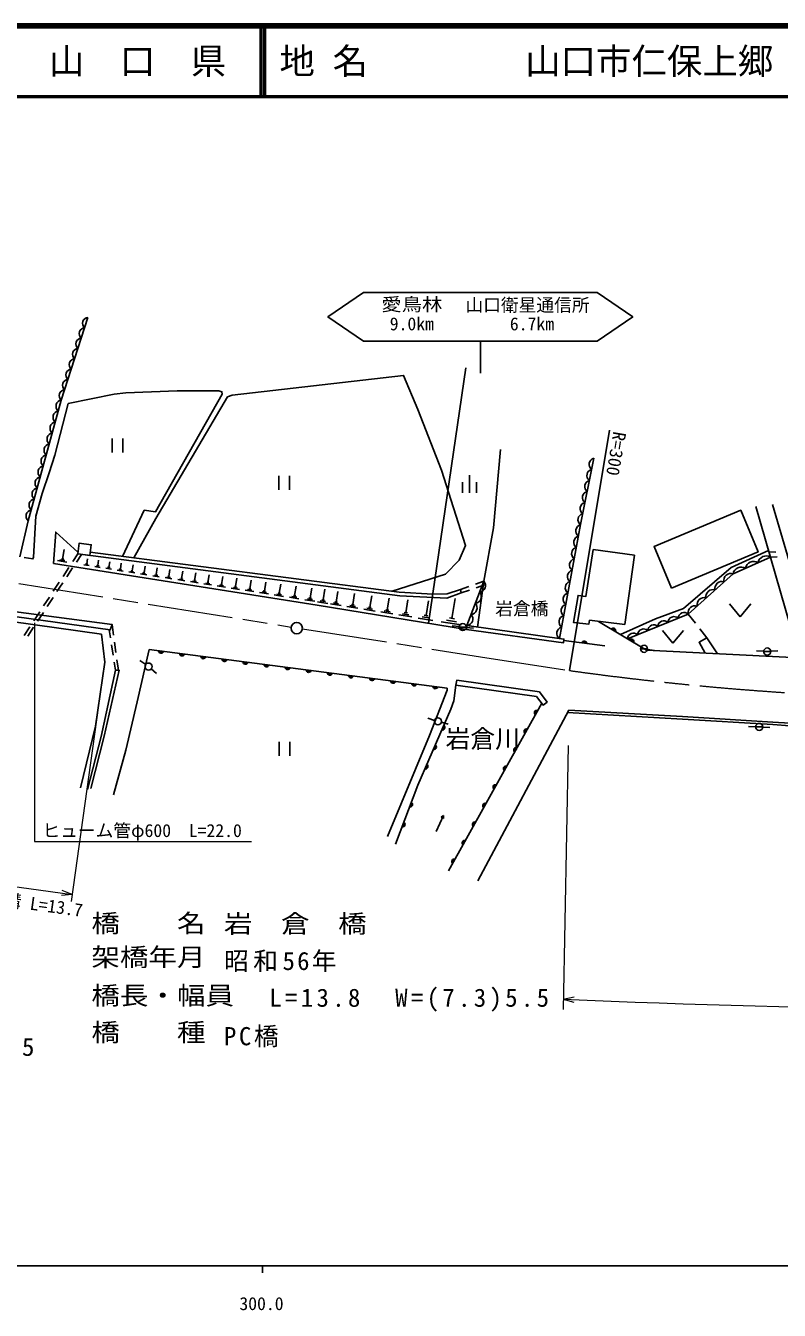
# Model space of a CAD drawing. Units: millimetres, scale not verified. Extents: x 40000 to 680000, y 20000 to 380000.
# Drawn here: x 334593 to 440877, y 198715 to 380000 of the extents above; entities that cross this region are included whole.
import ezdxf
from ezdxf.enums import TextEntityAlignment as Align

# ---------------------------------------------------------------- set-up
doc = ezdxf.new("R2010")
doc.units = ezdxf.units.MM
doc.header["$LTSCALE"] = 1000
doc.linetypes.add('CHAIN', pattern=[18.5, 12, -1.5, 3.5, -1.5])
for name, color, linetype, lineweight in [('M-BGD', 7, 'Continuous', 25), ('M-BGD-EXST', 7, 'Continuous', 25), ('M-BMK', 2, 'CHAIN', 13), ('M-BMK-HTXT', 7, 'Continuous', 13), ('M-BMK-SRVR', 3, 'Continuous', 25), ('M-STR-HTXT', 7, 'Continuous', 13), ('M-STR-STR1', 1, 'Continuous', 25), ('M-STR-STRC', 7, 'Continuous', 25), ('M-TTL', 2, 'Continuous', 140), ('M-TTL-BAND', 7, 'Continuous', 25), ('M-TTL-LINE', 7, 'Continuous', 50)]:
    doc.layers.add(name, color=color, linetype=linetype, lineweight=lineweight)
doc.layers.add('M-TTL-TXT', color=7, linetype='Continuous')
doc.styles.add('ＭＳ ゴシック', font='')
doc.styles.get('ＭＳ ゴシック').set_extended_font_data('MS Gothic')

msp = doc.modelspace()

# ---------------------------------------------------------------- linework, layer by layer
at = {"layer": 'M-BGD'}
for p, q in [((346789, 321757), (346789, 319757)), ((348289, 321757), (348289, 319757)), ((370296, 316489), (370296, 314489)), ((371796, 316489), (371796, 314489)), ((396187, 315577), (396187, 314077)), ((397187, 316577), (397187, 314077)), ((398187, 315577), (398187, 314077)), ((439897, 312430), (446285, 290727)), ((334941, 310112), (333751, 305041)), ((340093, 304517), (339424, 304623)), ((339952, 304711), (339618, 304764)), ((339785, 304737), (339996, 306075)), ((341231, 304379), (341932, 305446)), ((341748, 304311), (342449, 305379)), ((343197, 304040), (343311, 304763)), ((344744, 303805), (344864, 304560)), ((439428, 305734), (440403, 305721)), ((439634, 305012), (440590, 305059)), ((340401, 304297), (339063, 304508)), ((339860, 302289), (340683, 303543)), ((340376, 302222), (341199, 303475)), ((343530, 303803), (342808, 303917)), ((343378, 304012), (343017, 304069)), ((345092, 303556), (344337, 303676)), ((344933, 303775), (344556, 303835)), ((346689, 303304), (345900, 303429)), ((346523, 303533), (346128, 303595)), ((346326, 303564), (346450, 304353)), ((348322, 303046), (347497, 303176)), ((348132, 303182), (347719, 303247)), ((348045, 303301), (347839, 303334)), ((347942, 303317), (348072, 304142)), ((349990, 302783), (349130, 302918)), ((349792, 302924), (349362, 302992)), ((349701, 303049), (349486, 303083)), ((349594, 303066), (349730, 303926)), ((351394, 302791), (351170, 302826)), ((351282, 302808), (351424, 303705)), ((353008, 302545), (353156, 303479)), ((354772, 302276), (354926, 303249)), ((356575, 302002), (356735, 303013)), ((358418, 301721), (358584, 302772)), ((338488, 300199), (339311, 301453)), ((339004, 300132), (339827, 301386)), ((351695, 302513), (350798, 302655)), ((351489, 302661), (351040, 302732)), ((353438, 302238), (352504, 302385)), ((353223, 302392), (352756, 302465)), ((353125, 302527), (352891, 302564)), ((355220, 301957), (354247, 302110)), ((354996, 302116), (354510, 302193)), ((354893, 302257), (354650, 302296)), ((357041, 301669), (356029, 301829)), ((356808, 301835), (356302, 301915)), ((356701, 301982), (356449, 302022)), ((358902, 301375), (357851, 301541)), ((358660, 301548), (358134, 301631)), ((358549, 301700), (358286, 301741)), ((360804, 301074), (359712, 301247)), ((360553, 301254), (360007, 301340)), ((360438, 301412), (360165, 301455)), ((360301, 301434), (360474, 302525)), ((362748, 300767), (361615, 300946)), ((362487, 300954), (361921, 301043)), ((362368, 301118), (362085, 301163)), ((362227, 301140), (362406, 302274)), ((364194, 300840), (364380, 302016)), ((366206, 300534), (366398, 301753)), ((368261, 300220), (368461, 301484)), ((370363, 299900), (370569, 301209)), ((396826, 295332), (399220, 301614)), ((398037, 301200), (399220, 301614)), ((398122, 300692), (399305, 301106)), ((337116, 298109), (337939, 299363)), ((337632, 298042), (338455, 299296)), ((364736, 300453), (363560, 300639)), ((364465, 300647), (363877, 300740)), ((364341, 300817), (364047, 300864)), ((366767, 300133), (365548, 300325)), ((366486, 300333), (365877, 300429)), ((366358, 300510), (366053, 300558)), ((368843, 299805), (367580, 300004)), ((368552, 300013), (367920, 300112)), ((368419, 300195), (368103, 300245)), ((370966, 299469), (369656, 299676)), ((370664, 299685), (370009, 299788)), ((370526, 299874), (370199, 299926)), ((373135, 299127), (371779, 299341)), ((372822, 299350), (372145, 299457)), ((372680, 299546), (372341, 299600)), ((372510, 299573), (372724, 300929)), ((374881, 299211), (374530, 299266)), ((374705, 299238), (374927, 300641)), ((376540, 298968), (376782, 300459)), ((378388, 298668), (378629, 300159)), ((380729, 298303), (380980, 299852)), ((383130, 297929), (383391, 299538)), ((385593, 297545), (385864, 299216)), ((394711, 296359), (395168, 299178)), ((395911, 300455), (397094, 300870)), ((395996, 299947), (395911, 300455)), ((395996, 299947), (397178, 300361)), ((375352, 298777), (373949, 298998)), ((375029, 299007), (374327, 299118)), ((377225, 298475), (375734, 298717)), ((376882, 298721), (376137, 298842)), ((376726, 298938), (376354, 298998)), ((379072, 298175), (377582, 298417)), ((378730, 298422), (377985, 298542)), ((378574, 298638), (378201, 298699)), ((381440, 297790), (379891, 298042)), ((381085, 298047), (380310, 298173)), ((380922, 298272), (380535, 298335)), ((383869, 297396), (382260, 297657)), ((383500, 297663), (382695, 297793)), ((383331, 297896), (382929, 297962)), ((385977, 297268), (385141, 297404)), ((385802, 297511), (385384, 297579)), ((388202, 297158), (388497, 298972)), ((391073, 296758), (391409, 298828)), ((433865, 298394), (435365, 296594)), ((435365, 296594), (436865, 298394)), ((335744, 296019), (336567, 297273)), ((336260, 295952), (337083, 297206)), ((346782, 295504), (346985, 294001)), ((386360, 296992), (384690, 297263)), ((389036, 296558), (387222, 296852)), ((388619, 296858), (387712, 297005)), ((388429, 297121), (387975, 297195)), ((392024, 296072), (389953, 296409)), ((391548, 296415), (390513, 296583)), ((391331, 296716), (390814, 296800)), ((396006, 295426), (393187, 295884)), ((395358, 295893), (393949, 296122)), ((395063, 296302), (394359, 296417)), ((422142, 291863), (415400, 295938)), ((428036, 296958), (429042, 295674)), ((334372, 293929), (335195, 295183)), ((334888, 293862), (335711, 295116)), ((346540, 293623), (346364, 294756)), ((424381, 294665), (425881, 292865)), ((425881, 292865), (427381, 294665)), ((429658, 294887), (430664, 293602)), ((346923, 291152), (346693, 292634)), ((347119, 293010), (347320, 291524)), ((351999, 291953), (394037, 286516)), ((416261, 292464), (410485, 293249)), ((347251, 289030), (347076, 290164)), ((347454, 290533), (347658, 289030)), ((422142, 291863), (442716, 290840)), ((407377, 284387), (394238, 260728)), ((398362, 259338), (411209, 283430)), ((370357, 278939), (370357, 276939)), ((371857, 278939), (371857, 276939)), ((392506, 266266), (393518, 268553)), ((393194, 268286), (393518, 268553)), ((393518, 268553), (393537, 268134)), ((393537, 268134), (393194, 268286))]:
    msp.add_line(p, q, dxfattribs=at)
for points in [[(343364, 338829), (339599, 327169), (334941, 310112)], [(386287, 300203), (393806, 302601), (395744, 304571), (396624, 306652), (393227, 317276), (389912, 325850), (387895, 330641), (363722, 327867), (363073, 327615), (352927, 310448), (349850, 304896)], [(348266, 305100), (351306, 311626), (352919, 311398), (362311, 327992), (362275, 328334), (361820, 328469), (361322, 328476), (355975, 328481), (348695, 328192), (347051, 328000), (340589, 326677)], [(334382, 304945), (335602, 304759), (335688, 305010), (336038, 310782), (336920, 313998), (337886, 316894), (338678, 319381), (340589, 326677)], [(398291, 295128), (399220, 301614), (400562, 309158), (401565, 320196)], [(414728, 318946), (412827, 309585), (409868, 293521)], [(442716, 290840), (443096, 292898), (437591, 312158)], [(341967, 305711), (338837, 308537), (338533, 304086)], [(341932, 305446), (387350, 299526), (393968, 299200), (395996, 299947)], [(395911, 300455), (394046, 299820), (392012, 299779), (387265, 300077), (343706, 305687)], [(418470, 294082), (423403, 296275), (427358, 297731), (434099, 303535), (439369, 305937)], [(439634, 305012), (434354, 302646), (428036, 296958), (419475, 293475)], [(338533, 304086), (375716, 298213), (396752, 294798)], [(332871, 297311), (346782, 295504), (346515, 294735), (331302, 296853)], [(328823, 288380), (331075, 287726), (332574, 295905), (345265, 294124), (345737, 290184), (344428, 281141), (342310, 272460)], [(351999, 291953), (350301, 284579), (348716, 277766), (346990, 271442)], [(432166, 291365), (430664, 293602), (429569, 292997), (430427, 291451)], [(343310, 272220), (345213, 279707), (347251, 289030), (347760, 289030), (345640, 279718), (343781, 272331)], [(385624, 265601), (391549, 279842), (394040, 286214), (394037, 286516)], [(386750, 264513), (389883, 272833), (394530, 283540), (394984, 284736), (395278, 286930)], [(411019, 283073), (427221, 282129), (439956, 281361), (442373, 281200), (445379, 281136), (458200, 281088), (484449, 281088), (518090, 280735)], [(411209, 283430), (427242, 282496), (439980, 281727), (442389, 281567), (445383, 281503), (458200, 281455), (484451, 281455), (518094, 281102)]]:
    msp.add_lwpolyline(points, dxfattribs=at)
for points in [[(425678, 300636), (437894, 305728), (435440, 311616), (423224, 306525)], [(343645, 305223), (341932, 305446), (342130, 306963), (343843, 306740)], [(420470, 305262), (419077, 295511), (414114, 296087), (414002, 295543), (411872, 295767), (412496, 299594), (413569, 299434), (414626, 306078)]]:
    msp.add_lwpolyline(points, close=True, dxfattribs=at)
for centre, radius, start, end in [((342978, 336539), 836, 95.82317, 228.38419), ((343449, 337997), 836, 95.82317, 228.38419), ((342508, 335082), 836, 95.82317, 228.38419), ((342037, 333624), 836, 95.82317, 228.38419), ((341566, 332167), 836, 95.82317, 228.38419), ((340625, 329252), 836, 95.82317, 228.38419), ((341096, 330709), 836, 95.82317, 228.38419), ((340154, 327794), 836, 95.82317, 228.38419), ((339769, 326289), 896, 100.95138, 228.50056), ((339346, 324739), 896, 100.95138, 228.50056), ((338922, 323188), 896, 100.95138, 228.50056), ((338075, 320087), 896, 100.95138, 228.50056), ((338499, 321637), 896, 100.95138, 228.50056), ((337652, 318536), 896, 100.95138, 228.50056), ((337228, 316986), 896, 100.95138, 228.50056), ((414629, 316529), 884, 104.25072, 232.78968), ((414946, 318090), 884, 104.25072, 232.78968), ((336805, 315435), 896, 100.95138, 228.50056), ((414312, 314969), 884, 104.25072, 232.78968), ((336381, 313884), 896, 100.95138, 228.50056), ((413995, 313409), 884, 104.25072, 232.78968), ((335958, 312334), 896, 100.95138, 228.50056), ((413678, 311849), 884, 104.25072, 232.78968), ((335535, 310783), 896, 100.95138, 228.50056), ((413362, 310289), 884, 104.25072, 232.78968), ((413089, 308706), 917, 106.61347, 232.51313), ((412498, 305494), 917, 106.61347, 232.51313), ((412794, 307100), 917, 106.61347, 232.51313), ((412202, 303887), 917, 106.61347, 232.51313), ((439032, 303997), 1180, 59.3201, 168.94613), ((411906, 302281), 917, 106.61347, 232.51313), ((435512, 302420), 1180, 59.3201, 168.94613), ((437272, 303209), 1180, 59.3201, 168.94613), ((398494, 300992), 956, 277.64135, 40.64055), ((411610, 300674), 917, 106.61347, 232.51313), ((432775, 300589), 973, 71.07256, 192.92192), ((434038, 301726), 973, 71.07256, 192.92192), ((397896, 299421), 956, 277.64135, 40.64055), ((411314, 299068), 917, 106.61347, 232.51313), ((430248, 298313), 973, 71.07256, 192.92192), ((431511, 299451), 973, 71.07256, 192.92192), ((397297, 297850), 956, 277.64135, 40.64055), ((411018, 297461), 917, 106.61347, 232.51313), ((428984, 297176), 973, 71.07256, 192.92192), ((396699, 296280), 956, 277.64135, 40.64055), ((410722, 295855), 917, 106.61347, 232.51313), ((424598, 295189), 843, 46.16012, 178.12254), ((426025, 295769), 843, 46.16012, 178.12254), ((427452, 296350), 843, 46.16012, 178.12254), ((410426, 294248), 917, 106.61347, 232.51313), ((417459, 294630), 354, 337.64995, 140.05513), ((417459, 294630), 283, 339.87399, 137.83109), ((417459, 294630), 212, 343.62031, 134.08476), ((417459, 294630), 142, 351.33204, 126.37303), ((417459, 294630), 100, 1.64971, 116.05537), ((420318, 293447), 843, 46.16012, 178.12254), ((421745, 294028), 843, 46.16012, 178.12254), ((423171, 294608), 843, 46.16012, 178.12254), ((413366, 292803), 354, 1.0548, 163.45998), ((413366, 292803), 283, 3.27884, 161.23594), ((413366, 292803), 212, 7.02516, 157.48961), ((413366, 292803), 142, 14.73689, 149.77788), ((413366, 292803), 100, 25.05456, 139.46022), ((420026, 293078), 354, 337.64995, 140.05513), ((420026, 293078), 283, 339.87399, 137.83109), ((420026, 293078), 212, 343.62031, 134.08476), ((420026, 293078), 142, 351.33204, 126.37303), ((420026, 293078), 100, 1.64971, 116.05537), ((353686, 291790), 354, 181.42835, 343.83353), ((353686, 291790), 283, 183.65239, 341.60949), ((353686, 291790), 212, 187.39872, 337.86316), ((353686, 291790), 142, 195.11045, 330.15143), ((353686, 291790), 100, 205.42811, 319.83377), ((356661, 291405), 354, 181.42835, 343.83353), ((356661, 291405), 283, 183.65239, 341.60949), ((356661, 291405), 212, 187.39872, 337.86316), ((356661, 291405), 142, 195.11045, 330.15143), ((356661, 291405), 100, 205.42811, 319.83377), ((359637, 291020), 354, 181.42835, 343.83353), ((359637, 291020), 283, 183.65239, 341.60949), ((359637, 291020), 212, 187.39872, 337.86316), ((359637, 291020), 142, 195.11045, 330.15143), ((359637, 291020), 100, 205.42811, 319.83377), ((362612, 290635), 354, 181.42835, 343.83353), ((362612, 290635), 283, 183.65239, 341.60949), ((362612, 290635), 212, 187.39872, 337.86316), ((362612, 290635), 142, 195.11045, 330.15143), ((362612, 290635), 100, 205.42811, 319.83377), ((365587, 290250), 354, 181.42835, 343.83353), ((365587, 290250), 283, 183.65239, 341.60949), ((365587, 290250), 212, 187.39872, 337.86316), ((365587, 290250), 142, 195.11045, 330.15143), ((365587, 290250), 100, 205.42811, 319.83377), ((368562, 289866), 354, 181.42835, 343.83353), ((368562, 289866), 283, 183.65239, 341.60949), ((368562, 289866), 212, 187.39872, 337.86316), ((368562, 289866), 142, 195.11045, 330.15143), ((368562, 289866), 100, 205.42811, 319.83377), ((371537, 289481), 354, 181.42835, 343.83353), ((371537, 289481), 283, 183.65239, 341.60949), ((371537, 289481), 212, 187.39872, 337.86316), ((371537, 289481), 142, 195.11045, 330.15143), ((371537, 289481), 100, 205.42811, 319.83377), ((374513, 289096), 354, 181.42835, 343.83353), ((374513, 289096), 283, 183.65239, 341.60949), ((374513, 289096), 212, 187.39872, 337.86316), ((374513, 289096), 142, 195.11045, 330.15143), ((374513, 289096), 100, 205.42811, 319.83377), ((377488, 288711), 354, 181.42835, 343.83353), ((377488, 288711), 283, 183.65239, 341.60949), ((377488, 288711), 212, 187.39872, 337.86316), ((377488, 288711), 142, 195.11045, 330.15143), ((377488, 288711), 100, 205.42811, 319.83377), ((380463, 288327), 354, 181.42835, 343.83353), ((380463, 288327), 283, 183.65239, 341.60949), ((380463, 288327), 212, 187.39872, 337.86316), ((380463, 288327), 142, 195.11045, 330.15143), ((380463, 288327), 100, 205.42811, 319.83377), ((383438, 287942), 354, 181.42835, 343.83353), ((383438, 287942), 283, 183.65239, 341.60949), ((383438, 287942), 212, 187.39872, 337.86316), ((383438, 287942), 142, 195.11045, 330.15143), ((383438, 287942), 100, 205.42811, 319.83377), ((386414, 287557), 354, 181.42835, 343.83353), ((386414, 287557), 283, 183.65239, 341.60949), ((386414, 287557), 212, 187.39872, 337.86316), ((386414, 287557), 142, 195.11045, 330.15143), ((386414, 287557), 100, 205.42811, 319.83377), ((389389, 287172), 354, 181.42835, 343.83353), ((389389, 287172), 283, 183.65239, 341.60949), ((389389, 287172), 212, 187.39872, 337.86316), ((389389, 287172), 142, 195.11045, 330.15143), ((389389, 287172), 100, 205.42811, 319.83377), ((392364, 286787), 354, 181.42835, 343.83353), ((392364, 286787), 283, 183.65239, 341.60949), ((392364, 286787), 212, 187.39872, 337.86316), ((392364, 286787), 142, 195.11045, 330.15143), ((392364, 286787), 100, 205.42811, 319.83377), ((406680, 283022), 354, 69.75266, 232.15783), ((406680, 283022), 283, 71.97669, 229.9338), ((406680, 283022), 212, 75.72302, 226.18747), ((406680, 283022), 142, 83.43475, 218.47574), ((406680, 283022), 100, 93.75241, 208.15808), ((393351, 280960), 354, 255.33567, 57.74084), ((393351, 280960), 283, 257.5597, 55.51681), ((393351, 280960), 212, 261.30603, 51.77048), ((393351, 280960), 142, 269.01776, 44.05875), ((393351, 280960), 100, 279.33542, 33.74109), ((405224, 280399), 354, 69.75266, 232.15783), ((405224, 280399), 283, 71.97669, 229.9338), ((405224, 280399), 212, 75.72302, 226.18747), ((405224, 280399), 142, 83.43475, 218.47574), ((405224, 280399), 100, 93.75241, 208.15808), ((392157, 278208), 354, 255.33567, 57.74084), ((392157, 278208), 283, 257.5597, 55.51681), ((392157, 278208), 212, 261.30603, 51.77048), ((392157, 278208), 142, 269.01776, 44.05875), ((392157, 278208), 100, 279.33542, 33.74109), ((403768, 277776), 354, 69.75266, 232.15783), ((403768, 277776), 283, 71.97669, 229.9338), ((403768, 277776), 212, 75.72302, 226.18747), ((403768, 277776), 142, 83.43475, 218.47574), ((403768, 277776), 100, 93.75241, 208.15808), ((390963, 275456), 354, 255.33567, 57.74084), ((390963, 275456), 283, 257.5597, 55.51681), ((390963, 275456), 212, 261.30603, 51.77048), ((390963, 275456), 142, 269.01776, 44.05875), ((390963, 275456), 100, 279.33542, 33.74109), ((402311, 275154), 354, 69.75266, 232.15783), ((402311, 275154), 283, 71.97669, 229.9338), ((402311, 275154), 212, 75.72302, 226.18747), ((402311, 275154), 142, 83.43475, 218.47574), ((402311, 275154), 100, 93.75241, 208.15808), ((400855, 272531), 354, 69.75266, 232.15783), ((400855, 272531), 283, 71.97669, 229.9338), ((400855, 272531), 212, 75.72302, 226.18747), ((400855, 272531), 142, 83.43475, 218.47574), ((400855, 272531), 100, 93.75241, 208.15808), ((388794, 270096), 354, 258.15934, 60.56452), ((388794, 270096), 283, 260.38338, 58.34048), ((388794, 270096), 212, 264.12971, 54.59415), ((388794, 270096), 142, 271.84144, 46.88242), ((388794, 270096), 100, 282.1591, 36.56476), ((399398, 269908), 354, 69.75266, 232.15783), ((399398, 269908), 283, 71.97669, 229.9338), ((399398, 269908), 212, 75.72302, 226.18747), ((399398, 269908), 142, 83.43475, 218.47574), ((399398, 269908), 100, 93.75241, 208.15808), ((387737, 267288), 354, 258.15934, 60.56452), ((387737, 267288), 283, 260.38338, 58.34048), ((387737, 267288), 212, 264.12971, 54.59415), ((387737, 267288), 142, 271.84144, 46.88242), ((387737, 267288), 100, 282.1591, 36.56476), ((397942, 267286), 354, 69.75266, 232.15783), ((397942, 267286), 283, 71.97669, 229.9338), ((397942, 267286), 212, 75.72302, 226.18747), ((397942, 267286), 142, 83.43475, 218.47574), ((397942, 267286), 100, 93.75241, 208.15808), ((396485, 264663), 354, 69.75266, 232.15783), ((396485, 264663), 283, 71.97669, 229.9338), ((396485, 264663), 212, 75.72302, 226.18747), ((396485, 264663), 142, 83.43475, 218.47574), ((396485, 264663), 100, 93.75241, 208.15808), ((395029, 262040), 354, 69.75266, 232.15783), ((395029, 262040), 283, 71.97669, 229.9338), ((395029, 262040), 212, 75.72302, 226.18747), ((395029, 262040), 142, 83.43475, 218.47574), ((395029, 262040), 100, 93.75241, 208.15808)]:
    msp.add_arc(centre, radius, start, end, dxfattribs=at)
at = {"layer": 'M-BGD-EXST'}
for p, q in [((395739, 295199), (394748, 295328)), ((395735, 295134), (396735, 295134)), ((396733, 295085), (397728, 294986)), ((421304, 292067), (422304, 292067)), ((422298, 291991), (423287, 291839)), ((351512, 289839), (350688, 290406)), ((438677, 291719), (437680, 291793)), ((438676, 291682), (439676, 291682)), ((439675, 291710), (440674, 291767)), ((352300, 289225), (353050, 288564)), ((392256, 281971), (391299, 282259)), ((393217, 281693), (394180, 281425)), ((437547, 281063), (436547, 281097)), ((437546, 281046), (438546, 281046)), ((438545, 281014), (439543, 280951))]:
    msp.add_line(p, q, dxfattribs=at)
for centre in [(396235, 295134), (421804, 292067), (439176, 291682), (351925, 289556), (392735, 281827), (438046, 281046)]:
    msp.add_circle(centre, 500, dxfattribs=at)
at = {"layer": 'M-BMK'}
msp.add_line((315341, 304222), (372036, 295135), dxfattribs=at)
msp.add_lwpolyline([(373617, 294899), (398751, 290934), (411282, 289001)], dxfattribs=at)
msp.add_arc((468889, 701469), 416471, 262.04934, 266.46288, dxfattribs=at)
at = {"layer": 'M-BMK-SRVR'}
msp.add_line((411282, 289001), (416908, 322900), dxfattribs=at)
msp.add_circle((372821, 294981), 800, dxfattribs=at)
at = {"layer": 'M-STR-HTXT'}
for p, q in [((345675, 289804), (341025, 256410)), ((411112, 278430), (410389, 241161)), ((326101, 259498), (341163, 257401)), ((341163, 257401), (339729, 257979)), ((341163, 257401), (339626, 257236)), ((410417, 242620), (411932, 242930)), ((410417, 242620), (411899, 242180))]:
    msp.add_line(p, q, dxfattribs=at)
msp.add_lwpolyline([(335830, 295720), (335830, 264858), (366456, 264858)], dxfattribs=at)
msp.add_arc((479909, 1851381), 1610262, 267.52661, 271.37666, dxfattribs=at)
at = {"layer": 'M-STR-STR1'}
for points in [[(396826, 295332), (410510, 293432), (410436, 292898), (396752, 294798)], [(406656, 285343), (407574, 284126), (408138, 284551), (407039, 286008), (395376, 287635), (395278, 286930)]]:
    msp.add_lwpolyline(points, close=True, dxfattribs=at)
at = {"layer": 'M-STR-STRC'}
for p, q in [((398714, 335460), (398714, 330948)), ((391388, 295669), (396683, 331737))]:
    msp.add_line(p, q, dxfattribs=at)
for points in [[(398714, 335460), (382216, 335460), (377225, 338906), (382216, 342353), (398714, 342353)], [(398714, 335460), (415211, 335460), (420202, 338906), (415211, 342353), (398714, 342353)]]:
    msp.add_lwpolyline(points, dxfattribs=at)
at = {"layer": 'M-TTL'}
msp.add_line((680000, 380000), (40000, 380000), dxfattribs=at)
at = {"layer": 'M-TTL-BAND'}
for p, q in [((40000, 205000), (579000, 205000)), ((368000, 205000), (368000, 204000))]:
    msp.add_line(p, q, dxfattribs=at)
at = {"layer": 'M-TTL-LINE'}
for p, q in [((367750, 380000), (367750, 370000)), ((368250, 380000), (368250, 370000)), ((40000, 370000), (680000, 370000))]:
    msp.add_line(p, q, dxfattribs=at)

# ---------------------------------------------------------------- texts
at = {"layer": 'M-BMK-HTXT', "style": 'ＭＳ ゴシック'}
for s, height, p in [('岩倉橋', 1833, (404567, 296276)), ('岩倉川', 2566, (399055, 277318))]:
    msp.add_text(s, height=height, dxfattribs=at).set_placement(p, align=Align.BOTTOM_CENTER)
at = {"layer": 'M-BMK-SRVR', "style": 'ＭＳ ゴシック'}
msp.add_text('R=300', height=1833, rotation=260.39, dxfattribs=at).set_placement((418395, 322671), align=Align.MIDDLE_LEFT)
at = {"layer": 'M-STR-HTXT', "style": 'ＭＳ ゴシック'}
msp.add_text('ヒューム管φ600\u3000L=22.0', height=1833, dxfattribs=at).set_placement((351016, 266420), align=Align.MIDDLE_CENTER)
msp.add_text('側\u3000\u3000溝 L=13.7', height=1833, rotation=352.073, dxfattribs=at).set_placement((333149, 254983), align=Align.BOTTOM_CENTER)
at = {"layer": 'M-STR-HTXT', "style": 'ＭＳ ゴシック', "width": 1.15}
for s, p in [('橋\u3000\u3000名', (343853, 251278)), ('岩\u3000倉\u3000橋', (362554, 251219)), ('架橋年月', (343853, 246511)), ('橋長・幅員', (343853, 241087)), ('橋\u3000\u3000種', (343853, 235896))]:
    msp.add_text(s, height=2566, dxfattribs=at).set_placement(p, align=Align.BOTTOM_LEFT)
at = {"layer": 'M-STR-HTXT', "char_height": 2566, "attachment_point": 7, "style": 'ＭＳ ゴシック'}
for s, insert in [('\\T1.18;昭和56年', (362554, 246452)), ('\\T1.27;L=13.8\u3000W=(7.3)5.5', (368958, 240865)), ('\\T1.21;PC橋', (362554, 235836)), ('\\T1.27;L=12.9\u3000W=(7.0)5.5', (296373, 233935))]:
    msp.add_mtext(s, dxfattribs=dict(at, insert=insert))
at = {"layer": 'M-STR-STRC', "style": 'ＭＳ ゴシック', "width": 1.15}
msp.add_text('愛鳥林', height=1833, dxfattribs=at).set_placement((389052, 339204), align=Align.BOTTOM_CENTER)
at = {"layer": 'M-STR-STRC', "style": 'ＭＳ ゴシック'}
for s, p in [('山口衛星通信所', (405367, 339114)), ('9.0km', (389052, 336459)), ('6.7km', (405992, 336459))]:
    msp.add_text(s, height=1833, dxfattribs=at).set_placement(p, align=Align.BOTTOM_CENTER)
at = {"layer": 'M-TTL-BAND', "style": 'ＭＳ ゴシック'}
msp.add_text('300.0', height=1833, dxfattribs=at).set_placement((367844, 198195), align=Align.BOTTOM_CENTER)
at = {"layer": 'M-TTL-TXT', "style": 'ＭＳ ゴシック'}
msp.add_text('山\u3000口\u3000県', height=3666, dxfattribs=at).set_placement((350375, 375000), align=Align.MIDDLE_CENTER)
for s, p in [('地 名', (370380, 375000)), ('山口市仁保上郷', (405024, 375000))]:
    msp.add_text(s, height=3666, dxfattribs=at).set_placement(p, align=Align.MIDDLE_LEFT)

doc.saveas('drawing.dxf')
